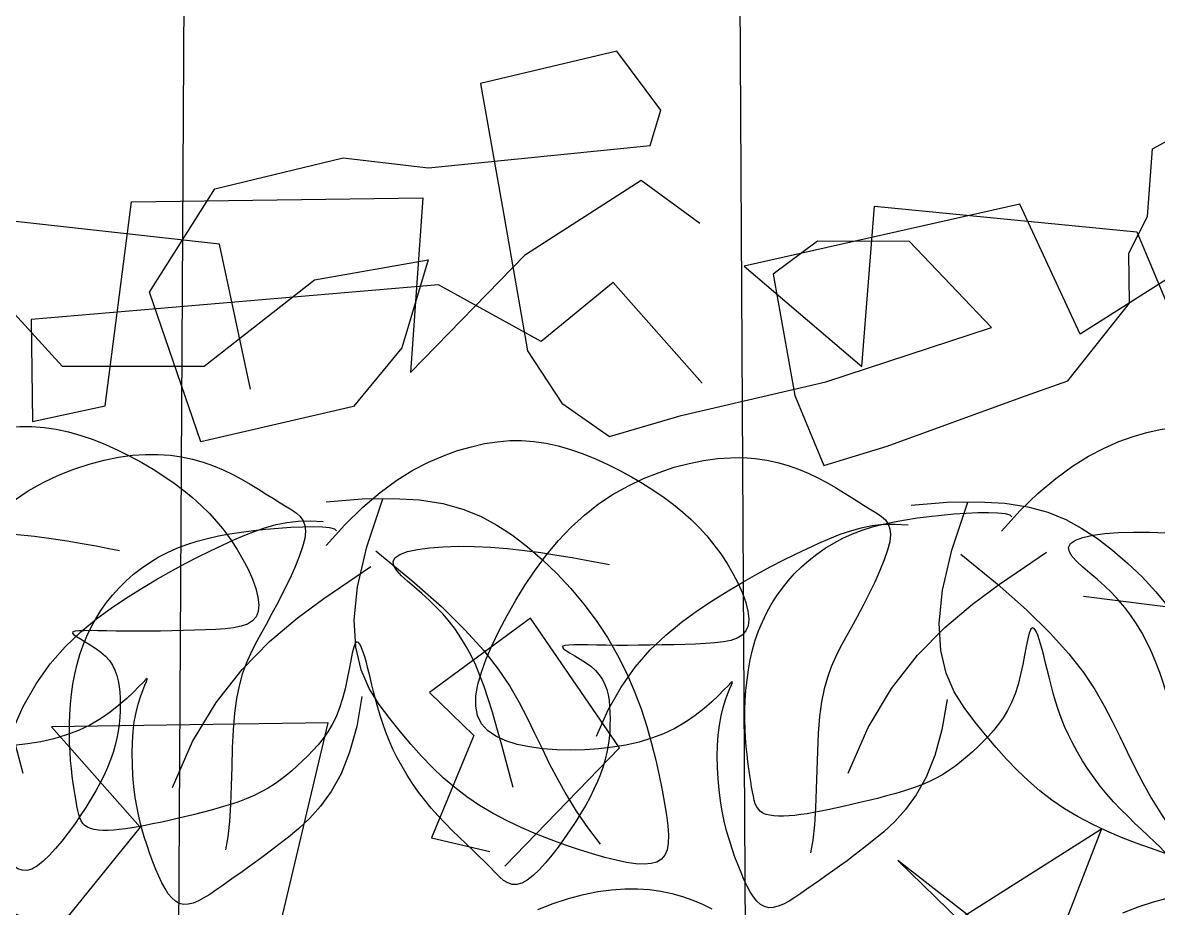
# Model space of a CAD drawing. Extents: x -1568 to -728, y -1287 to -990.
# Drawn here: x -845.03 to -843.783, y -1148.368 to -1147.395 of the extents above; entities that cross this region are included whole.
import ezdxf

# ---------------------------------------------------------------- set-up
doc = ezdxf.new("R2010")
doc.units = 0
doc.header["$LTSCALE"] = 5
doc.layers.get('0').update_dxf_attribs({"linetype": 'CONTINUOUS'})
for name, color, linetype in [('fz', 7, 'CONTINUOUS'), ('LH', 94, 'CONTINUOUS'), ('尺寸标注', 2, 'CONTINUOUS'), ('植物', 3, 'CONTINUOUS'), ('灯杆', 4, 'CONTINUOUS')]:
    doc.layers.add(name, color=color, linetype=linetype)
doc.layers.add('标注', color=4, linetype='CONTINUOUS', lineweight=15)

# ---------------------------------------------------------------- blocks, each defined once
blk = doc.blocks.new('双头路灯')
at = {"layer": '灯杆'}
for p, q in [((-0.3139, 0), (-0.1519, 28.9096)), ((0.1519, 28.9096), (0.3139, 0))]:
    blk.add_line(p, q, dxfattribs=at)
blk = doc.blocks.new('LIM43')
at = {"color": 98}
for p, q in [((942286.8134, 2579500.7827), (942286.7487, 2579500.7356)), ((942286.9403, 2579500.701), (942286.8134, 2579500.7827)), ((942287.3732, 2579500.759), (942287.0532, 2579500.7634)), ((942287.0532, 2579500.7634), (942287.0666, 2579500.5713)), ((942287.4021, 2579500.5348), (942287.3732, 2579500.759)), ((942286.557, 2579500.7542), (942286.2685, 2579500.7261)), ((942286.331, 2579500.6134), (942286.397, 2579500.7564)), ((942286.397, 2579500.7564), (942286.7001, 2579500.6883)), ((942286.5706, 2579500.5781), (942286.557, 2579500.7542)), ((942287.2765, 2579500.7124), (942287.6612, 2579500.7551)), ((942286.1247, 2579500.7441), (942286.331, 2579500.6134)), ((942286.2685, 2579500.7261), (942286.2023, 2579500.5672)), ((942287.2424, 2579500.5529), (942287.2765, 2579500.7124)), ((942287.0666, 2579500.5713), (942286.9403, 2579500.701)), ((942286.7001, 2579500.6883), (942286.5706, 2579500.5781)), ((942286.7463, 2579500.5597), (942286.8439, 2579500.6703)), ((942286.8439, 2579500.6703), (942286.923, 2579500.6053)), ((942286.923, 2579500.6053), (942287.0359, 2579500.6677)), ((942287.0359, 2579500.6677), (942287.4835, 2579500.6296)), ((942287.4835, 2579500.6296), (942287.4819, 2579500.5177)), ((942287.4819, 2579500.5177), (942287.4021, 2579500.5348)), ((942286.3271, 2579500.3256), (942286.2148, 2579500.3112)), ((942286.8369, 2579500.1588), (942286.9349, 2579500.3013)), ((942286.9349, 2579500.3013), (942287.0458, 2579500.2199)), ((942287.0458, 2579500.2199), (942286.9971, 2579500.1726)), ((942287.1573, 2579500.1864), (942287.4613, 2579500.1822)), ((942287.233, 2579499.8656), (942287.1573, 2579500.1864)), ((942286.9971, 2579500.1726), (942287.0436, 2579500.06)), ((942287.4613, 2579500.1822), (942287.3638, 2579500.0716)), ((942286.9631, 2579500.0291), (942286.8369, 2579500.1588)), ((942286.5138, 2579499.9393), (942286.3076, 2579500.0701)), ((942286.3076, 2579500.0701), (942286.3694, 2579499.9093)), ((942287.3638, 2579500.0716), (942287.5999, 2579499.7806)), ((942287.0436, 2579500.06), (942286.9794, 2579500.0449)), ((942286.5311, 2579500.035), (942286.2878, 2579499.7985)), ((942286.3694, 2579499.9093), (942286.5311, 2579500.035))]:
    blk.add_line(p, q, dxfattribs=at)
blk = doc.blocks.new('花')
at = {"layer": 'LH', "color": 12}
for p, q in [((0.6634, 0.4747), (0.6496, 0.4736)), ((0.6779, 0.4749), (0.6634, 0.4747)), ((0.6932, 0.4741), (0.6779, 0.4749)), ((0.6123, 0.4652), (0.6009, 0.461)), ((0.6241, 0.4688), (0.6123, 0.4652)), ((0.6366, 0.4716), (0.6241, 0.4688)), ((0.6496, 0.4736), (0.6366, 0.4716)), ((0.7092, 0.4722), (0.6932, 0.4741)), ((0.7259, 0.4693), (0.7092, 0.4722)), ((0.7431, 0.4652), (0.7259, 0.4693)), ((0.7605, 0.4599), (0.7431, 0.4652)), ((0.5797, 0.4507), (0.5698, 0.4448)), ((0.5901, 0.4561), (0.5797, 0.4507)), ((0.6009, 0.461), (0.5901, 0.4561)), ((0.7779, 0.4533), (0.7605, 0.4599)), ((0.7953, 0.4454), (0.7779, 0.4533)), ((0.5604, 0.4387), (0.5514, 0.4325)), ((0.5698, 0.4448), (0.5604, 0.4387)), ((0.8123, 0.4361), (0.7953, 0.4454)), ((0.5429, 0.4263), (0.5349, 0.4203)), ((0.5514, 0.4325), (0.5429, 0.4263)), ((0.8287, 0.4253), (0.8123, 0.4361)), ((0.8445, 0.4131), (0.8287, 0.4253)), ((0.5274, 0.4146), (0.5205, 0.4095)), ((0.5349, 0.4203), (0.5274, 0.4146)), ((0.8595, 0.3996), (0.8445, 0.4131)), ((-0.5303, 0.4), (-0.5435, 0.395)), ((-0.5172, 0.4041), (-0.5303, 0.4)), ((-0.5041, 0.4071), (-0.5172, 0.4041)), ((-0.4909, 0.4092), (-0.5041, 0.4071)), ((-0.4776, 0.4103), (-0.4909, 0.4092)), ((-0.4639, 0.4103), (-0.4776, 0.4103)), ((-0.4498, 0.4093), (-0.4639, 0.4103)), ((-0.4351, 0.4072), (-0.4498, 0.4093)), ((-0.4197, 0.4041), (-0.4351, 0.4072)), ((-0.4036, 0.3998), (-0.4197, 0.4041)), ((-0.3867, 0.3941), (-0.4036, 0.3998)), ((0.3674, 0.3998), (0.3425, 0.3937)), ((0.3964, 0.4039), (0.3674, 0.3998)), ((0.4303, 0.4061), (0.3964, 0.4039)), ((0.4295, 0.3534), (0.4075, 0.4044)), ((0.47, 0.4062), (0.4303, 0.4061)), ((0.5084, 0.4007), (0.5035, 0.3966)), ((0.5141, 0.4049), (0.5084, 0.4007)), ((0.5205, 0.4095), (0.5141, 0.4049)), ((0.8738, 0.3851), (0.8595, 0.3996)), ((-0.5567, 0.3892), (-0.5698, 0.3826)), ((-0.5435, 0.395), (-0.5567, 0.3892)), ((-0.369, 0.3867), (-0.3867, 0.3941)), ((0.3425, 0.3937), (0.321, 0.3859)), ((0.4891, 0.387), (0.4751, 0.385)), ((0.5023, 0.3878), (0.4891, 0.387)), ((0.4969, 0.3877), (0.4954, 0.3823)), ((0.4996, 0.3924), (0.4969, 0.3877)), ((0.5035, 0.3966), (0.4996, 0.3924)), ((0.5147, 0.3874), (0.5023, 0.3878)), ((0.5267, 0.3861), (0.5147, 0.3874)), ((-0.5828, 0.3754), (-0.5955, 0.3677)), ((-0.5698, 0.3826), (-0.5828, 0.3754)), ((-0.3504, 0.3772), (-0.369, 0.3867)), ((-0.331, 0.3653), (-0.3504, 0.3772)), ((0.3021, 0.3764), (0.2851, 0.3652)), ((0.321, 0.3859), (0.3021, 0.3764)), ((0.4954, 0.3823), (0.4953, 0.3759)), ((0.4953, 0.3759), (0.4968, 0.3682)), ((0.5385, 0.3838), (0.5267, 0.3861)), ((0.5503, 0.3808), (0.5385, 0.3838)), ((0.5622, 0.3771), (0.5503, 0.3808)), ((0.5745, 0.373), (0.5622, 0.3771)), ((0.8872, 0.3699), (0.8738, 0.3851)), ((-0.5955, 0.3677), (-0.6078, 0.3596)), ((-0.3106, 0.3508), (-0.331, 0.3653)), ((0.2851, 0.3652), (0.2691, 0.3526)), ((0.4968, 0.3682), (0.5, 0.3591)), ((0.5875, 0.3683), (0.5745, 0.373)), ((0.601, 0.3633), (0.5875, 0.3683)), ((0.6152, 0.3577), (0.601, 0.3633)), ((0.8998, 0.3542), (0.8872, 0.3699)), ((-0.6196, 0.3512), (-0.6308, 0.3427)), ((-0.6078, 0.3596), (-0.6196, 0.3512)), ((-0.2893, 0.3332), (-0.3106, 0.3508)), ((0.2691, 0.3526), (0.2535, 0.3385)), ((0.4433, 0.3104), (0.4295, 0.3534)), ((0.5, 0.3591), (0.5045, 0.3487)), ((0.63, 0.3515), (0.6152, 0.3577)), ((0.6454, 0.3448), (0.63, 0.3515)), ((0.9116, 0.3382), (0.8998, 0.3542)), ((-0.6308, 0.3427), (-0.6414, 0.334)), ((0.2535, 0.3385), (0.2384, 0.3231)), ((0.4201, 0.348), (0.3832, 0.3123)), ((0.5045, 0.3487), (0.5103, 0.3374)), ((0.5103, 0.3374), (0.5169, 0.3254)), ((0.6615, 0.3373), (0.6454, 0.3448)), ((0.6782, 0.3292), (0.6615, 0.3373)), ((0.9225, 0.3222), (0.9116, 0.3382)), ((-0.6512, 0.3253), (-0.6605, 0.3163)), ((-0.6414, 0.334), (-0.6512, 0.3253)), ((-0.267, 0.3124), (-0.2893, 0.3332)), ((-0.2776, 0.3296), (-0.2796, 0.3273)), ((-0.2724, 0.3315), (-0.2776, 0.3296)), ((-0.2646, 0.333), (-0.2724, 0.3315)), ((-0.2545, 0.3341), (-0.2646, 0.333)), ((-0.2428, 0.3349), (-0.2545, 0.3341)), ((-0.2299, 0.3354), (-0.2428, 0.3349)), ((-0.2163, 0.3356), (-0.2299, 0.3354)), ((-0.2025, 0.3355), (-0.2163, 0.3356)), ((-0.1889, 0.3352), (-0.2025, 0.3355)), ((-0.1756, 0.3347), (-0.1889, 0.3352)), ((-0.1627, 0.3338), (-0.1756, 0.3347)), ((-0.1502, 0.3326), (-0.1627, 0.3338)), ((-0.1379, 0.3309), (-0.1502, 0.3326)), ((-0.1261, 0.3288), (-0.1379, 0.3309)), ((-0.1145, 0.3262), (-0.1261, 0.3288)), ((-0.1034, 0.323), (-0.1145, 0.3262)), ((0.5169, 0.3254), (0.5242, 0.3132)), ((0.6956, 0.3202), (0.6782, 0.3292)), ((-0.6605, 0.3163), (-0.6691, 0.3072)), ((-0.0926, 0.3192), (-0.1034, 0.323)), ((-0.0822, 0.3148), (-0.0926, 0.3192)), ((-0.0723, 0.3098), (-0.0822, 0.3148)), ((0.2384, 0.3231), (0.2238, 0.3066)), ((0.3832, 0.3123), (0.3533, 0.281)), ((0.5242, 0.3132), (0.5318, 0.3009)), ((0.7136, 0.3104), (0.6956, 0.3202)), ((0.9325, 0.3065), (0.9225, 0.3222)), ((-0.6691, 0.3072), (-0.6772, 0.2977)), ((-0.3949, 0.3002), (-0.4114, 0.2993)), ((-0.3799, 0.3003), (-0.3949, 0.3002)), ((-0.3666, 0.2996), (-0.3799, 0.3003)), ((-0.3555, 0.2981), (-0.3666, 0.2996)), ((-0.0627, 0.3043), (-0.0723, 0.3098)), ((-0.0535, 0.2983), (-0.0627, 0.3043)), ((0.2238, 0.3066), (0.21, 0.2891)), ((0.45, 0.2744), (0.4433, 0.3104)), ((0.5318, 0.3009), (0.5395, 0.2889)), ((0.732, 0.2992), (0.7136, 0.3104)), ((0.9415, 0.2913), (0.9325, 0.3065)), ((-0.6847, 0.2879), (-0.6917, 0.2777)), ((-0.6772, 0.2977), (-0.6847, 0.2879)), ((-0.4836, 0.2888), (-0.5016, 0.2848)), ((-0.4653, 0.2923), (-0.4836, 0.2888)), ((-0.447, 0.2954), (-0.4653, 0.2923)), ((-0.4289, 0.2977), (-0.447, 0.2954)), ((-0.4114, 0.2993), (-0.4289, 0.2977)), ((-0.3469, 0.2958), (-0.3555, 0.2981)), ((-0.3413, 0.2926), (-0.3469, 0.2958)), ((-0.3389, 0.2886), (-0.3413, 0.2926)), ((-0.3393, 0.2838), (-0.3389, 0.2886)), ((-0.0448, 0.2918), (-0.0535, 0.2983)), ((-0.0365, 0.2849), (-0.0448, 0.2918)), ((0.21, 0.2891), (0.1971, 0.2707)), ((0.5395, 0.2889), (0.547, 0.2775)), ((0.7506, 0.2864), (0.732, 0.2992)), ((0.9494, 0.2767), (0.9415, 0.2913)), ((-0.6917, 0.2777), (-0.6983, 0.267)), ((-0.5352, 0.2765), (-0.5503, 0.2725)), ((-0.5189, 0.2807), (-0.5352, 0.2765)), ((-0.5016, 0.2848), (-0.5189, 0.2807)), ((-0.3467, 0.2722), (-0.342, 0.2784)), ((-0.342, 0.2784), (-0.3393, 0.2838)), ((-0.2887, 0.2709), (-0.3142, 0.2852)), ((-0.0287, 0.2775), (-0.0365, 0.2849)), ((-0.0214, 0.2698), (-0.0287, 0.2775)), ((0.3533, 0.281), (0.3296, 0.2535)), ((0.547, 0.2775), (0.554, 0.2669)), ((0.7689, 0.2715), (0.7506, 0.2864)), ((0.9559, 0.2627), (0.9494, 0.2767)), ((-0.6983, 0.267), (-0.7044, 0.2558)), ((-0.5639, 0.2687), (-0.5755, 0.2654)), ((-0.5503, 0.2725), (-0.5639, 0.2687)), ((-0.3598, 0.2584), (-0.3528, 0.2656)), ((-0.3528, 0.2656), (-0.3467, 0.2722)), ((-0.2597, 0.2546), (-0.2887, 0.2709)), ((-0.0145, 0.2617), (-0.0214, 0.2698)), ((0.1971, 0.2707), (0.1851, 0.2516)), ((0.4509, 0.2443), (0.45, 0.2744)), ((0.554, 0.2669), (0.5606, 0.2568)), ((0.7869, 0.254), (0.7689, 0.2715)), ((0.9608, 0.2496), (0.9559, 0.2627)), ((-0.7044, 0.2558), (-0.7098, 0.2444)), ((-0.3749, 0.2429), (-0.3674, 0.2508)), ((-0.3674, 0.2508), (-0.3598, 0.2584)), ((-0.2285, 0.2353), (-0.2597, 0.2546)), ((-0.0081, 0.2531), (-0.0145, 0.2617)), ((-0.0021, 0.2443), (-0.0081, 0.2531)), ((0.1851, 0.2516), (0.1743, 0.232)), ((0.3296, 0.2535), (0.311, 0.2291)), ((0.5606, 0.2568), (0.5668, 0.2468)), ((0.8042, 0.2335), (0.7869, 0.254)), ((0.964, 0.2372), (0.9608, 0.2496)), ((-0.7098, 0.2444), (-0.7146, 0.2331)), ((-0.382, 0.2348), (-0.3749, 0.2429)), ((0.0033, 0.235), (-0.0021, 0.2443)), ((0.4471, 0.2192), (0.4509, 0.2443)), ((0.5668, 0.2468), (0.5724, 0.2364)), ((0.9651, 0.2258), (0.964, 0.2372)), ((-0.7146, 0.2331), (-0.7184, 0.222)), ((-0.395, 0.2175), (-0.3887, 0.2263)), ((-0.3887, 0.2263), (-0.382, 0.2348)), ((-0.1961, 0.2122), (-0.2285, 0.2353)), ((0.0082, 0.2254), (0.0033, 0.235)), ((0.0127, 0.2155), (0.0082, 0.2254)), ((0.1743, 0.232), (0.1648, 0.2119)), ((0.311, 0.2291), (0.2967, 0.2074)), ((0.5724, 0.2364), (0.5775, 0.2253)), ((0.5775, 0.2253), (0.582, 0.2129)), ((0.682, 0.2284), (0.682, 0.2291)), ((0.682, 0.2291), (0.6836, 0.2281)), ((0.6831, 0.2259), (0.682, 0.2284)), ((0.6852, 0.222), (0.6831, 0.2259)), ((0.6836, 0.2281), (0.6869, 0.2253)), ((0.6869, 0.2253), (0.6919, 0.221)), ((0.8205, 0.2097), (0.8042, 0.2335)), ((0.964, 0.2155), (0.9651, 0.2258)), ((-0.7184, 0.222), (-0.7212, 0.2114)), ((-0.4008, 0.2084), (-0.395, 0.2175)), ((-0.1637, 0.1842), (-0.1961, 0.2122)), ((0.0166, 0.2052), (0.0127, 0.2155)), ((0.4399, 0.198), (0.4471, 0.2192)), ((0.582, 0.2129), (0.5861, 0.1991)), ((0.688, 0.2166), (0.6852, 0.222)), ((0.6911, 0.2099), (0.688, 0.2166)), ((0.6919, 0.221), (0.6984, 0.2155)), ((0.6984, 0.2155), (0.7063, 0.2092)), ((0.9605, 0.2062), (0.964, 0.2155)), ((-0.7228, 0.2017), (-0.723, 0.1931)), ((-0.7212, 0.2114), (-0.7228, 0.2017)), ((-0.4061, 0.1988), (-0.4008, 0.2084)), ((-0.297, 0.1952), (-0.2954, 0.2)), ((-0.2954, 0.2), (-0.2937, 0.203)), ((-0.2937, 0.203), (-0.2919, 0.2039)), ((-0.2919, 0.2039), (-0.29, 0.2024)), ((-0.29, 0.2024), (-0.288, 0.1984)), ((0.02, 0.1945), (0.0166, 0.2052)), ((0.1648, 0.2119), (0.1566, 0.1916)), ((0.2967, 0.2074), (0.2857, 0.1875)), ((0.6944, 0.202), (0.6911, 0.2099)), ((0.6974, 0.1929), (0.6944, 0.202)), ((0.7063, 0.2092), (0.7154, 0.2025)), ((0.7154, 0.2025), (0.7257, 0.1957)), ((0.8356, 0.182), (0.8205, 0.2097)), ((0.9544, 0.1981), (0.9605, 0.2062)), ((-0.723, 0.1931), (-0.7218, 0.1859)), ((-0.4157, 0.1784), (-0.4111, 0.1888)), ((-0.4111, 0.1888), (-0.4061, 0.1988)), ((-0.3001, 0.1819), (-0.2986, 0.1891)), ((-0.2986, 0.1891), (-0.297, 0.1952)), ((-0.288, 0.1984), (-0.2858, 0.1921)), ((-0.2858, 0.1921), (-0.2835, 0.184)), ((0.023, 0.1837), (0.02, 0.1945)), ((0.1566, 0.1916), (0.1498, 0.1712)), ((0.2857, 0.1875), (0.277, 0.169)), ((0.4305, 0.1797), (0.4399, 0.198)), ((0.4485, 0.19), (0.4569, 0.1573)), ((0.5861, 0.1991), (0.5896, 0.1832)), ((0.7001, 0.1829), (0.6974, 0.1929)), ((0.7257, 0.1957), (0.737, 0.1893)), ((0.737, 0.1893), (0.7492, 0.1834)), ((0.9355, 0.1852), (0.9459, 0.1911)), ((0.9459, 0.1911), (0.9544, 0.1981)), ((-0.7218, 0.1859), (-0.7189, 0.1803)), ((-0.7189, 0.1803), (-0.7145, 0.1761)), ((-0.7145, 0.1761), (-0.7087, 0.1731)), ((-0.6001, 0.1744), (-0.5877, 0.1754)), ((-0.5877, 0.1754), (-0.5757, 0.1764)), ((-0.5757, 0.1764), (-0.5644, 0.1774)), ((-0.5644, 0.1774), (-0.5539, 0.1785)), ((-0.5539, 0.1785), (-0.5445, 0.1794)), ((-0.5445, 0.1794), (-0.5362, 0.1803)), ((-0.5362, 0.1803), (-0.5291, 0.1808)), ((-0.5291, 0.1808), (-0.5235, 0.1811)), ((-0.5204, 0.175), (-0.5245, 0.1721)), ((-0.5235, 0.1811), (-0.5194, 0.181)), ((-0.5176, 0.1774), (-0.5204, 0.175)), ((-0.5194, 0.181), (-0.517, 0.1804)), ((-0.5164, 0.1792), (-0.5176, 0.1774)), ((-0.517, 0.1804), (-0.5164, 0.1792)), ((-0.4198, 0.1674), (-0.4157, 0.1784)), ((-0.3015, 0.1739), (-0.3001, 0.1819)), ((-0.2835, 0.184), (-0.2809, 0.1747)), ((-0.1322, 0.1503), (-0.1637, 0.1842)), ((0.0254, 0.1727), (0.023, 0.1837)), ((0.42, 0.1633), (0.4305, 0.1797)), ((0.5896, 0.1832), (0.5926, 0.1651)), ((0.7023, 0.1721), (0.7001, 0.1829)), ((0.7492, 0.1834), (0.762, 0.1786)), ((0.762, 0.1786), (0.7756, 0.1747)), ((0.8956, 0.1732), (0.91, 0.1763)), ((0.91, 0.1763), (0.9234, 0.1803)), ((0.9234, 0.1803), (0.9355, 0.1852)), ((-0.7087, 0.1731), (-0.7016, 0.1713)), ((-0.7016, 0.1713), (-0.6933, 0.1703)), ((-0.6933, 0.1703), (-0.6839, 0.17)), ((-0.6839, 0.17), (-0.6736, 0.1701)), ((-0.6736, 0.1701), (-0.6625, 0.1706)), ((-0.6625, 0.1706), (-0.6506, 0.1712)), ((-0.6506, 0.1712), (-0.6383, 0.1719)), ((-0.6383, 0.1719), (-0.6256, 0.1727)), ((-0.6256, 0.1727), (-0.6128, 0.1735)), ((-0.6128, 0.1735), (-0.6001, 0.1744)), ((-0.5348, 0.1647), (-0.5404, 0.1604)), ((-0.5294, 0.1686), (-0.5348, 0.1647)), ((-0.5245, 0.1721), (-0.5294, 0.1686)), ((-0.4236, 0.1558), (-0.4198, 0.1674)), ((-0.3042, 0.1569), (-0.3029, 0.1655)), ((-0.3029, 0.1655), (-0.3015, 0.1739)), ((-0.2809, 0.1747), (-0.278, 0.1644)), ((-0.278, 0.1644), (-0.2747, 0.1537)), ((0.0275, 0.1617), (0.0254, 0.1727)), ((0.1498, 0.1712), (0.1441, 0.1509)), ((0.277, 0.169), (0.2696, 0.1513)), ((0.4096, 0.1478), (0.42, 0.1633)), ((0.5926, 0.1651), (0.5952, 0.1453)), ((0.704, 0.1607), (0.7023, 0.1721)), ((0.7756, 0.1747), (0.7896, 0.1717)), ((0.7896, 0.1717), (0.8042, 0.1696)), ((0.8042, 0.1696), (0.8191, 0.1684)), ((0.8191, 0.1684), (0.8343, 0.1679)), ((0.8343, 0.1679), (0.8496, 0.1682)), ((0.8496, 0.1682), (0.8651, 0.1692)), ((0.8651, 0.1692), (0.8805, 0.1708)), ((0.8805, 0.1708), (0.8956, 0.1732)), ((-0.5504, 0.1509), (-0.5543, 0.1457)), ((-0.5457, 0.1558), (-0.5504, 0.1509)), ((-0.5404, 0.1604), (-0.5457, 0.1558)), ((-0.4272, 0.1434), (-0.4236, 0.1558)), ((-0.3056, 0.1482), (-0.3042, 0.1569)), ((-0.2747, 0.1537), (-0.2711, 0.1431)), ((-0.1029, 0.1097), (-0.1322, 0.1503)), ((0.0291, 0.1507), (0.0275, 0.1617)), ((0.0304, 0.1399), (0.0291, 0.1507)), ((0.1441, 0.1509), (0.1395, 0.1311)), ((0.2696, 0.1513), (0.2628, 0.1338)), ((0.4569, 0.1573), (0.4671, 0.1299)), ((0.7053, 0.1487), (0.704, 0.1607)), ((-0.5573, 0.1403), (-0.5595, 0.1347)), ((-0.5543, 0.1457), (-0.5573, 0.1403)), ((-0.4305, 0.1297), (-0.4272, 0.1434)), ((-0.3087, 0.1303), (-0.3071, 0.1393)), ((-0.3071, 0.1393), (-0.3056, 0.1482)), ((-0.2711, 0.1431), (-0.2669, 0.1331)), ((0.0313, 0.1293), (0.0304, 0.1399)), ((0.3992, 0.1331), (0.4096, 0.1478)), ((0.5952, 0.1453), (0.5976, 0.1247)), ((0.7061, 0.1365), (0.7053, 0.1487)), ((-0.5611, 0.1289), (-0.5621, 0.1228)), ((-0.5595, 0.1347), (-0.5611, 0.1289)), ((-0.4339, 0.1144), (-0.4305, 0.1297)), ((-0.3105, 0.1212), (-0.3087, 0.1303)), ((-0.2669, 0.1331), (-0.2623, 0.1239)), ((0.0319, 0.1191), (0.0313, 0.1293)), ((0.1395, 0.1311), (0.1357, 0.1118)), ((0.2628, 0.1338), (0.2561, 0.1163)), ((0.3887, 0.1192), (0.3992, 0.1331)), ((0.4671, 0.1299), (0.4785, 0.1072)), ((0.7065, 0.1242), (0.7061, 0.1365)), ((-0.5626, 0.1166), (-0.5627, 0.1101)), ((-0.5621, 0.1228), (-0.5626, 0.1166)), ((-0.4374, 0.0971), (-0.4339, 0.1144)), ((-0.3127, 0.112), (-0.3105, 0.1212)), ((-0.2623, 0.1239), (-0.2572, 0.1156)), ((-0.2572, 0.1156), (-0.2517, 0.108)), ((0.0323, 0.1094), (0.0319, 0.1191)), ((0.2561, 0.1163), (0.2492, 0.0987)), ((0.378, 0.106), (0.3887, 0.1192)), ((0.5976, 0.1247), (0.5999, 0.1039)), ((0.7064, 0.112), (0.7065, 0.1242)), ((-0.5627, 0.1101), (-0.5625, 0.1035)), ((-0.5625, 0.1035), (-0.5621, 0.0967)), ((-0.3181, 0.0929), (-0.3152, 0.1025)), ((-0.3152, 0.1025), (-0.3127, 0.112)), ((-0.2517, 0.108), (-0.246, 0.1012)), ((-0.246, 0.1012), (-0.24, 0.0949)), ((-0.0767, 0.0613), (-0.1029, 0.1097)), ((0.0322, 0.0913), (0.0324, 0.1001)), ((0.0324, 0.1001), (0.0323, 0.1094)), ((0.1357, 0.1118), (0.1327, 0.0934)), ((0.3669, 0.0935), (0.378, 0.106)), ((0.4785, 0.1072), (0.4909, 0.0886)), ((0.5999, 0.1039), (0.6024, 0.0837)), ((0.7049, 0.0884), (0.7059, 0.1)), ((0.7059, 0.1), (0.7064, 0.112)), ((-0.5621, 0.0967), (-0.5614, 0.0897)), ((-0.5614, 0.0897), (-0.5605, 0.0825)), ((-0.4411, 0.0775), (-0.4374, 0.0971)), ((-0.3216, 0.0832), (-0.3181, 0.0929)), ((-0.24, 0.0949), (-0.2338, 0.0891)), ((-0.2338, 0.0891), (-0.2276, 0.0837)), ((0.032, 0.083), (0.0322, 0.0913)), ((0.1327, 0.0934), (0.1303, 0.076)), ((0.2492, 0.0987), (0.2418, 0.081)), ((0.3553, 0.0816), (0.3669, 0.0935)), ((0.4909, 0.0886), (0.5039, 0.0735)), ((0.7035, 0.0772), (0.7049, 0.0884)), ((-0.5605, 0.0825), (-0.5592, 0.0752)), ((-0.5592, 0.0752), (-0.5576, 0.0678)), ((-0.4452, 0.0553), (-0.4411, 0.0775)), ((-0.3255, 0.0733), (-0.3216, 0.0832)), ((-0.2276, 0.0837), (-0.2213, 0.0785)), ((-0.2213, 0.0785), (-0.215, 0.0735)), ((0.0311, 0.068), (0.0316, 0.0753)), ((0.0316, 0.0753), (0.032, 0.083)), ((0.1303, 0.076), (0.1284, 0.0599)), ((0.2418, 0.081), (0.2336, 0.063)), ((0.343, 0.0704), (0.3553, 0.0816)), ((0.6024, 0.0837), (0.6051, 0.0649)), ((0.7018, 0.0664), (0.7035, 0.0772)), ((-0.5576, 0.0678), (-0.5555, 0.0603)), ((-0.3347, 0.0534), (-0.3299, 0.0634)), ((-0.3299, 0.0634), (-0.3255, 0.0733)), ((-0.215, 0.0735), (-0.2087, 0.0688)), ((-0.2087, 0.0688), (-0.2022, 0.0642)), ((-0.2022, 0.0642), (-0.1956, 0.0598)), ((0.0306, 0.0614), (0.0311, 0.068)), ((0.2336, 0.063), (0.2243, 0.0446)), ((0.3298, 0.0598), (0.343, 0.0704)), ((0.5039, 0.0735), (0.5169, 0.0613)), ((0.6051, 0.0649), (0.6083, 0.0483)), ((0.6997, 0.0561), (0.7018, 0.0664)), ((-0.5555, 0.0603), (-0.553, 0.0526)), ((-0.553, 0.0526), (-0.55, 0.0448)), ((-0.4497, 0.0301), (-0.4452, 0.0553)), ((-0.34, 0.0436), (-0.3347, 0.0534)), ((-0.1956, 0.0598), (-0.1886, 0.0557)), ((-0.1886, 0.0557), (-0.1813, 0.0518)), ((-0.1813, 0.0518), (-0.1735, 0.0483)), ((0.0296, 0.0498), (0.0301, 0.0553)), ((0.0301, 0.0553), (0.0306, 0.0614)), ((0.1284, 0.0599), (0.1269, 0.0452)), ((0.3157, 0.0498), (0.3298, 0.0598)), ((0.5169, 0.0613), (0.5297, 0.0512)), ((0.5297, 0.0512), (0.5418, 0.0427)), ((0.6975, 0.0462), (0.6997, 0.0561)), ((-0.55, 0.0448), (-0.5465, 0.0369)), ((-0.3456, 0.0338), (-0.34, 0.0436)), ((-0.1735, 0.0483), (-0.1652, 0.045)), ((-0.1652, 0.045), (-0.1563, 0.0421)), ((-0.1563, 0.0421), (-0.1469, 0.0394)), ((-0.1469, 0.0394), (-0.1371, 0.0371)), ((0.0276, 0.0365), (0.0285, 0.0404)), ((0.0285, 0.0404), (0.0291, 0.0448)), ((0.0291, 0.0448), (0.0296, 0.0498)), ((0.1269, 0.0452), (0.1258, 0.032)), ((0.2243, 0.0446), (0.2137, 0.0259)), ((0.2856, 0.0315), (0.3009, 0.0403)), ((0.3009, 0.0403), (0.3157, 0.0498)), ((0.5418, 0.0427), (0.553, 0.0353)), ((0.6083, 0.0483), (0.6121, 0.0346)), ((0.6951, 0.0368), (0.6975, 0.0462)), ((-0.5465, 0.0369), (-0.5425, 0.0289)), ((-0.5425, 0.0289), (-0.538, 0.0208)), ((-0.3517, 0.0243), (-0.3456, 0.0338)), ((-0.1371, 0.0371), (-0.1271, 0.0349)), ((-0.1271, 0.0349), (-0.1169, 0.033)), ((-0.1169, 0.033), (-0.1068, 0.0312)), ((-0.1068, 0.0312), (-0.0968, 0.0296)), ((-0.0968, 0.0296), (-0.087, 0.0281)), ((-0.087, 0.0281), (-0.0776, 0.0267)), ((-0.0776, 0.0267), (-0.0685, 0.0254)), ((-0.0685, 0.0254), (-0.0598, 0.0242)), ((0.0168, 0.0238), (0.0201, 0.0256)), ((0.0201, 0.0256), (0.0228, 0.0277)), ((0.0228, 0.0277), (0.0248, 0.0302)), ((0.0248, 0.0302), (0.0264, 0.0331)), ((0.0264, 0.0331), (0.0276, 0.0365)), ((0.1258, 0.032), (0.1253, 0.0203)), ((0.2137, 0.0259), (0.2013, 0.0065)), ((0.2701, 0.0232), (0.2856, 0.0315)), ((0.553, 0.0353), (0.5633, 0.0287)), ((0.5633, 0.0287), (0.5727, 0.0228)), ((0.6899, 0.0194), (0.6925, 0.0279)), ((0.6925, 0.0279), (0.6951, 0.0368)), ((-0.538, 0.0208), (-0.533, 0.0126)), ((-0.533, 0.0126), (-0.5275, 0.0043)), ((-0.3649, 0.0059), (-0.3581, 0.015)), ((-0.3581, 0.015), (-0.3517, 0.0243)), ((-0.0598, 0.0242), (-0.0514, 0.0232)), ((-0.0514, 0.0232), (-0.0434, 0.0222)), ((-0.0434, 0.0222), (-0.0357, 0.0214)), ((-0.0357, 0.0214), (-0.0283, 0.0208)), ((-0.0283, 0.0208), (-0.0213, 0.0204)), ((-0.0213, 0.0204), (-0.0145, 0.0201)), ((-0.0145, 0.0201), (-0.0082, 0.0201)), ((-0.0082, 0.0201), (-0.0022, 0.0202)), ((-0.0022, 0.0202), (0.0033, 0.0207)), ((0.0033, 0.0207), (0.0084, 0.0214)), ((0.0084, 0.0214), (0.0129, 0.0225)), ((0.0129, 0.0225), (0.0168, 0.0238)), ((0.1253, 0.0203), (0.1255, 0.0101)), ((0.2392, 0.0086), (0.2545, 0.0156)), ((0.2545, 0.0156), (0.2701, 0.0232)), ((0.5727, 0.0228), (0.5814, 0.0174)), ((0.5814, 0.0174), (0.5896, 0.0126)), ((0.5896, 0.0126), (0.5974, 0.008)), ((0.6873, 0.0115), (0.6899, 0.0194)), ((-0.5275, 0.0043), (-0.5215, -0.0042)), ((-0.3719, -0.0028), (-0.3649, 0.0059)), ((0.1255, 0.0101), (0.1265, 0.0014)), ((0.1265, 0.0014), (0.1284, -0.0058)), ((0.2103, -0.0035), (0.2244, 0.0022)), ((0.2244, 0.0022), (0.2392, 0.0086)), ((0.5974, 0.008), (0.6048, 0.0037)), ((0.6048, 0.0037), (0.6121, -0.0006)), ((0.6817, -0.0025), (0.6845, 0.0041)), ((0.6845, 0.0041), (0.6873, 0.0115)), ((-0.5215, -0.0042), (-0.5151, -0.0128)), ((-0.386, -0.0193), (-0.379, -0.0112)), ((-0.379, -0.0112), (-0.3719, -0.0028)), ((0.1284, -0.0058), (0.1313, -0.0115)), ((0.1313, -0.0115), (0.1354, -0.0157)), ((0.185, -0.0127), (0.1971, -0.0085)), ((0.1971, -0.0085), (0.2103, -0.0035)), ((0.6121, -0.0006), (0.6193, -0.0049)), ((0.6193, -0.0049), (0.6263, -0.009)), ((0.6263, -0.009), (0.6332, -0.0129)), ((0.6752, -0.0133), (0.6786, -0.0084)), ((0.6786, -0.0084), (0.6817, -0.0025)), ((-0.5151, -0.0128), (-0.5083, -0.0215)), ((-0.5083, -0.0215), (-0.501, -0.0304)), ((-0.393, -0.0271), (-0.386, -0.0193)), ((0.1354, -0.0157), (0.1407, -0.0184)), ((0.1407, -0.0184), (0.1473, -0.0196)), ((0.1473, -0.0196), (0.155, -0.0196)), ((0.155, -0.0196), (0.1639, -0.0183)), ((0.1639, -0.0183), (0.1739, -0.016)), ((0.1739, -0.016), (0.185, -0.0127)), ((0.6332, -0.0129), (0.6399, -0.0162)), ((0.6399, -0.0162), (0.6462, -0.019)), ((0.6462, -0.019), (0.6522, -0.0209)), ((0.6522, -0.0209), (0.6578, -0.0218)), ((0.6578, -0.0218), (0.6628, -0.0215)), ((0.6628, -0.0215), (0.6674, -0.02)), ((0.6674, -0.02), (0.6715, -0.0172)), ((0.6715, -0.0172), (0.6752, -0.0133)), ((-0.501, -0.0304), (-0.4935, -0.0391)), ((-0.406, -0.0418), (-0.3997, -0.0346)), ((-0.3997, -0.0346), (-0.393, -0.0271)), ((-0.4935, -0.0391), (-0.4858, -0.0475)), ((-0.4858, -0.0475), (-0.4782, -0.0552)), ((-0.4171, -0.0551), (-0.4119, -0.0486)), ((-0.4119, -0.0486), (-0.406, -0.0418)), ((0.1515, -0.0479), (0.139, -0.0507)), ((0.1645, -0.0459), (0.1515, -0.0479)), ((0.1783, -0.0448), (0.1645, -0.0459)), ((0.1928, -0.0446), (0.1783, -0.0448)), ((0.2081, -0.0454), (0.1928, -0.0446)), ((0.2241, -0.0473), (0.2081, -0.0454)), ((0.2408, -0.0502), (0.2241, -0.0473)), ((-0.4782, -0.0552), (-0.4707, -0.0622)), ((-0.4707, -0.0622), (-0.4634, -0.068)), ((-0.4264, -0.0663), (-0.4219, -0.061)), ((-0.4219, -0.061), (-0.4171, -0.0551)), ((0.1159, -0.0585), (0.105, -0.0634)), ((0.1272, -0.0543), (0.1159, -0.0585)), ((0.139, -0.0507), (0.1272, -0.0543)), ((0.258, -0.0543), (0.2408, -0.0502)), ((0.2754, -0.0596), (0.258, -0.0543)), ((-0.4634, -0.068), (-0.4567, -0.0725)), ((-0.4567, -0.0725), (-0.4504, -0.0754)), ((-0.4398, -0.0759), (-0.4352, -0.0739)), ((-0.4352, -0.0739), (-0.4308, -0.0707)), ((-0.4308, -0.0707), (-0.4264, -0.0663)), ((0.0946, -0.0688), (0.0847, -0.0747)), ((0.105, -0.0634), (0.0946, -0.0688)), ((-0.4504, -0.0754), (-0.4449, -0.0765)), ((-0.4449, -0.0765), (-0.4398, -0.0759))]:
    blk.add_line(p, q, dxfattribs=at)
blk = doc.blocks.new('A$C3A3013BA')
at = {"layer": '植物', "color": 3}
for p, q in [((5023.9, 9212.4), (5060.7, 9377.9)), ((5060.7, 9377.9), (5207.9, 9359.5)), ((5207.9, 9359.5), (5520.7, 9304.4)), ((5520.7, 9304.4), (5631.2, 9286)), ((5631.2, 9286), (5796.8, 9138.9)), ((4508.6, 9138.9), (4600.6, 9230.8)), ((4600.6, 9230.8), (4766.2, 9212.4)), ((4766.2, 9212.4), (5097.5, 9194.1)), ((5023.9, 8936.6), (5023.9, 9212.4)), ((5097.5, 9194.1), (5483.9, 9138.9)), ((4453.4, 9010.2), (4508.6, 9138.9)), ((5483.9, 9138.9), (5336.7, 8918.2)), ((5796.8, 9138.9), (5815.2, 9028.6)), ((3698.9, 9083.7), (3643.7, 8734.4)), ((4048.5, 9065.3), (3698.9, 9083.7)), ((4177.4, 8955), (4048.5, 9065.3)), ((5815.2, 9028.6), (5870.4, 8955)), ((4453.4, 8697.6), (4453.4, 9010.2)), ((4269.4, 8771.1), (4177.4, 8955)), ((5134.3, 8881.5), (5023.9, 8936.6)), ((5870.4, 8955), (5907.2, 8807.9)), ((3422.9, 8863.1), (3735.7, 8918.2)), ((3735.7, 8918.2), (4011.7, 8771.1)), ((5336.7, 8918.2), (5134.3, 8881.5)), ((3294, 8660.8), (3422.9, 8863.1)), ((5907.2, 8807.9), (6017.6, 8771.1)), ((4011.7, 8771.1), (4269.4, 8771.1)), ((3643.7, 8734.4), (3827.7, 8532.1)), ((4453.4, 8403.4), (4453.4, 8697.6)), ((4306.2, 8568.9), (4803, 8605.6)), ((4803, 8605.6), (4839.9, 8532.1)), ((4122.2, 8513.7), (4306.2, 8568.9)), ((3827.7, 8532.1), (4122.2, 8513.7)), ((4839.9, 8532.1), (4766.2, 8385)), ((4766.2, 8385), (4453.4, 8403.4))]:
    blk.add_line(p, q, dxfattribs=at)

msp = doc.modelspace()

# ---------------------------------------------------------------- block references
at = {"layer": 'fz', "xscale": -1}
msp.add_blockref('LIM43', (941442.46247, -2580648.35072), dxfattribs=at)
at = {"layer": '尺寸标注', "xscale": -1, "rotation": 4.769924570514855}
for p in [(-845.47532, -1148.28726), (-844.19479, -1148.28726), (-843.55193, -1148.29087), (-844.93703, -1148.30283)]:
    msp.add_blockref('花', p, dxfattribs=at)
at = {"layer": '标注'}
msp.add_blockref('双头路灯', (-844.54769, -1148.89041), dxfattribs=at)
at = {"layer": '植物', "color": 4, "xscale": -0.0004915198699339175, "yscale": 0.0004915199242532253, "zscale": 0.0004915200000000004, "rotation": 189.9999992082218}
msp.add_blockref('A$C3A3013BA', (-847.40022, -1143.77419), dxfattribs=at)

doc.saveas('drawing.dxf')
